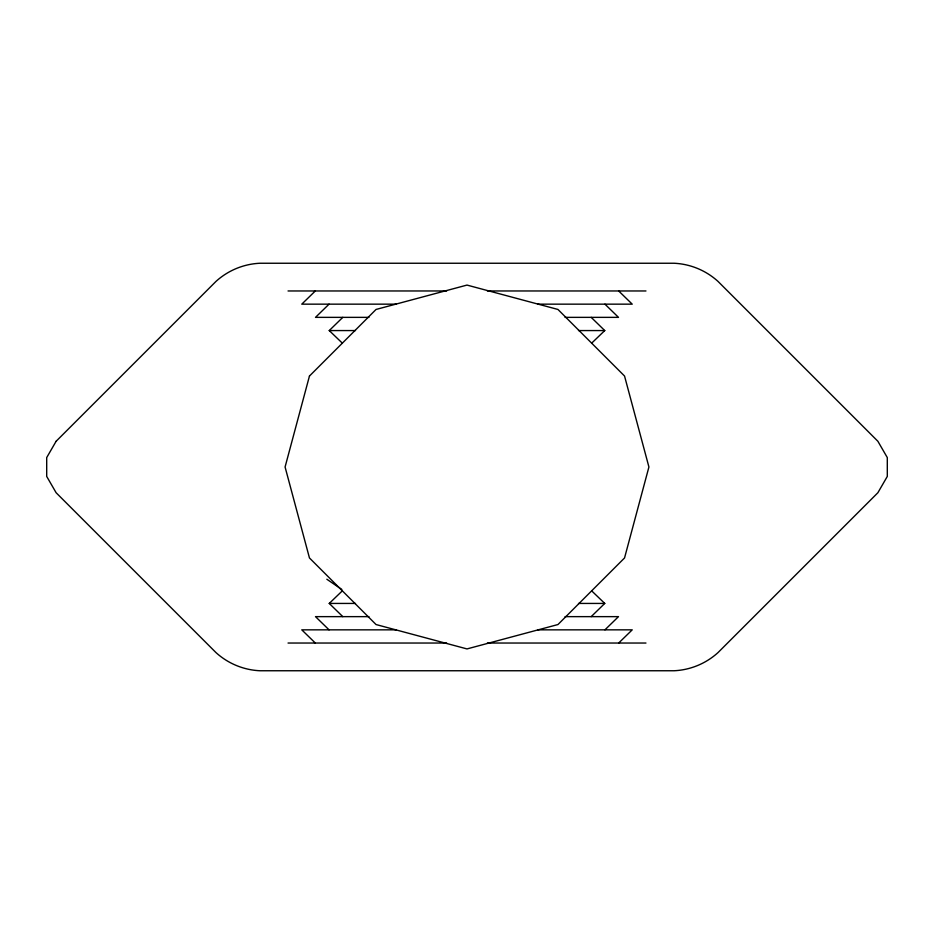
<?xml version="1.0" encoding="UTF-8"?>
<svg xmlns="http://www.w3.org/2000/svg" width="934" height="934" viewBox="0 0 934 934"><rect width="100%" height="100%" fill="white"/><g stroke="black" fill="none" stroke-linecap="round" stroke-linejoin="round"><path stroke-width="1.4" d="M315.33 290.964L301.775 304.157L396.401 304.157M329.06 304.157L315.505 317.362L368.942 317.362M341.996 342.825L329.247 330.566L342.801 317.362M591.199 616.638L604.753 603.434L592.004 591.175M604.94 629.843L618.495 616.638L565.058 616.638M618.67 643.036L632.225 629.843L537.599 629.843M592.004 342.825L604.753 330.566L591.199 317.362M342.801 616.638L329.247 603.434L341.996 591.175M288.034 290.964L446.627 290.964M487.373 290.964L645.966 290.964M537.599 304.157L632.225 304.157L618.67 290.964M565.058 317.362L618.495 317.362L604.94 304.157M329.247 330.566L355.48 330.566M578.52 330.566L604.753 330.566M329.247 603.434L355.48 603.434M578.52 603.434L604.753 603.434M368.942 616.638L315.505 616.638L329.06 629.843M396.401 629.843L301.775 629.843L315.33 643.036M288.034 643.036L446.627 643.036M487.373 643.036L645.966 643.036M326.83 579.232L341.821 589.447M309.458 376.04L285.08 467L309.458 557.96L376.04 624.542L467 648.92L557.96 624.542L624.542 557.96L648.92 467L624.542 376.04L557.96 309.458L467 285.08L376.04 309.458L309.458 376.04M56.122 441.268L46.7 457.578L46.7 476.422L56.122 492.732L215.952 652.562A70.225 70.225 0 0 0 259.874 670.752L674.126 670.752A70.225 70.225 0 0 0 718.048 652.562L877.878 492.732L887.3 476.422L887.3 457.578L877.878 441.268L718.048 281.438A70.225 70.225 0 0 0 674.126 263.248L259.874 263.248A70.225 70.225 0 0 0 215.952 281.438L56.122 441.268"/></g></svg>
